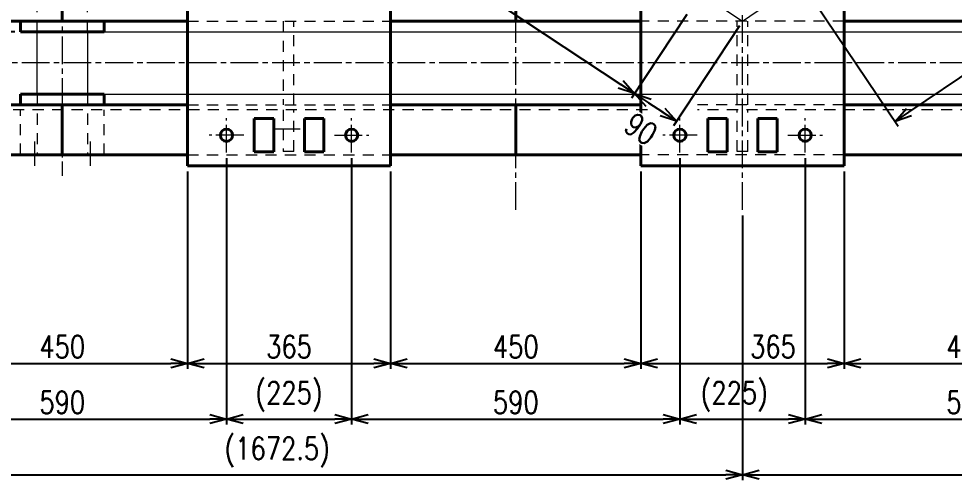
# Model space of a CAD drawing. Header units: millimetres. Extents: x 0 to 8410, y 0 to 5940.
# Drawn here: x 1335 to 3016, y 2283 to 3112 of the extents above; entities that cross this region are included whole.
import ezdxf

# ---------------------------------------------------------------- set-up
doc = ezdxf.new("R2010")
doc.units = ezdxf.units.MM
doc.header["$LTSCALE"] = 10
doc.linetypes.add('GEN7A', pattern=[7.5, 5, -0.75, 1, -0.75])
doc.linetypes.add('HIDDEN2', pattern=[3.5, 2, -1.5])
doc.layers.get('0').update_dxf_attribs({"lineweight": 20})
doc.layers.get('DEFPOINTS').update_dxf_attribs({"color": 253})
for name, color, linetype, lineweight in [('2', 5, 'Continuous', 40), ('3A', 6, 'HIDDEN2', 20), ('4', 3, 'Continuous', 13), ('5', 3, 'Continuous', 13), ('7A', 4, 'GEN7A', 13)]:
    doc.layers.add(name, color=color, linetype=linetype, lineweight=lineweight)
doc.styles.get("Standard").update_dxf_attribs({"font": 'romans.shx', "width": 0.8, "bigfont": 'extfont2.shx'})
doc.dimstyles.new('GEN-ISO$0', dxfattribs={"dimscale": 10, "dimtxt": 4, "dimasz": 3, "dimexe": 1, "dimexo": 1, "dimgap": 1, "dimtad": 3, "dimrnd": 0.01, "dimdsep": 46, "dimtxsty": 'Standard', "dimblk": 'OPEN30', "dimcen": 0, "dimclrt": 7, "dimazin": 2, "dimtp": 0.1, "dimtm": 0.1, "dimtfac": 0.6, "dimtmove": 2, "dimatfit": 3, "dimldrblk": 'OPEN30', "dimfxl": 1, "dimarcsym": 0})

# ---------------------------------------------------------------- blocks, each defined once
blk = doc.blocks.new('_Open30')
at = {"color": 0, "linetype": 'ByBlock', "lineweight": -2}
for p, q in [((-1, 0.268), (0, 0)), ((0, 0), (-1, -0.268)), ((0, 0), (-1, 0))]:
    blk.add_line(p, q, dxfattribs=at)
blk = doc.blocks.new('*D74')
at = {"layer": '5', "color": 0, "lineweight": -2, "transparency": 16777216}
for p, q in [((2635.5, 2758.8), (2635.5, 2283)), ((4265.5, 2758.8), (4265.5, 2283)), ((2665.5, 2293), (4235.5, 2293))]:
    blk.add_line(p, q, dxfattribs=at)
at = {"layer": 'DEFPOINTS', "color": 0, "transparency": 16777216}
for p in [(2635.5, 2768.8), (4265.5, 2768.8), (4265.5, 2293)]:
    blk.add_point(p, dxfattribs=at)
at = {"layer": '5', "color": 0, "lineweight": -2, "transparency": 16777216, "xscale": 30, "yscale": 30, "zscale": 30, "rotation": 180}
blk.add_blockref('_Open30', (2635.5, 2293), dxfattribs=at)
at = {"layer": '5', "color": 0, "lineweight": -2, "transparency": 16777216, "xscale": 30, "yscale": 30, "zscale": 30}
blk.add_blockref('_Open30', (4265.5, 2293), dxfattribs=at)
at = {"layer": '5', "color": 7, "transparency": 16777216, "insert": (3450.5, 2323), "char_height": 40, "attachment_point": 5}
blk.add_mtext('1630', dxfattribs=at)
blk = doc.blocks.new('*D77')
at = {"layer": '5', "color": 0, "lineweight": -2, "transparency": 16777216}
for p, q in [((963, 2857.9), (963, 2283)), ((2635.5, 2758.8), (2635.5, 2283)), ((993, 2293), (2605.5, 2293))]:
    blk.add_line(p, q, dxfattribs=at)
at = {"layer": 'DEFPOINTS', "color": 0, "transparency": 16777216}
for p in [(963, 2867.9), (2635.5, 2768.8), (2635.5, 2293)]:
    blk.add_point(p, dxfattribs=at)
at = {"layer": '5', "color": 0, "lineweight": -2, "transparency": 16777216, "xscale": 30, "yscale": 30, "zscale": 30, "rotation": 180}
blk.add_blockref('_Open30', (963, 2293), dxfattribs=at)
at = {"layer": '5', "color": 0, "lineweight": -2, "transparency": 16777216, "xscale": 30, "yscale": 30, "zscale": 30}
blk.add_blockref('_Open30', (2635.5, 2293), dxfattribs=at)
at = {"layer": '5', "color": 7, "transparency": 16777216, "insert": (1799.3, 2333.5), "char_height": 40, "attachment_point": 5}
blk.add_mtext('(1672.5)', dxfattribs=at)
blk = doc.blocks.new('*D81')
at = {"layer": '5', "color": 0, "lineweight": -2, "transparency": 16777216}
for p, q in [((2748, 2861.9), (2748, 2383)), ((3338, 2861.9), (3338, 2383)), ((2778, 2393), (3308, 2393))]:
    blk.add_line(p, q, dxfattribs=at)
at = {"layer": 'DEFPOINTS', "color": 0, "transparency": 16777216}
for p in [(2748, 2871.9), (3338, 2871.9), (3338, 2393)]:
    blk.add_point(p, dxfattribs=at)
at = {"layer": '5', "color": 0, "lineweight": -2, "transparency": 16777216, "xscale": 30, "yscale": 30, "zscale": 30, "rotation": 180}
blk.add_blockref('_Open30', (2748, 2393), dxfattribs=at)
at = {"layer": '5', "color": 0, "lineweight": -2, "transparency": 16777216, "xscale": 30, "yscale": 30, "zscale": 30}
blk.add_blockref('_Open30', (3338, 2393), dxfattribs=at)
at = {"layer": '5', "color": 7, "transparency": 16777216, "insert": (3043, 2423), "char_height": 40, "attachment_point": 5}
blk.add_mtext('590', dxfattribs=at)
blk = doc.blocks.new('*D82')
at = {"layer": '5', "color": 0, "lineweight": -2, "transparency": 16777216}
for p, q in [((1933, 2861.9), (1933, 2383)), ((2523, 2861.9), (2523, 2383)), ((1963, 2393), (2493, 2393))]:
    blk.add_line(p, q, dxfattribs=at)
at = {"layer": 'DEFPOINTS', "color": 0, "transparency": 16777216}
for p in [(1933, 2871.9), (2523, 2871.9), (2523, 2393)]:
    blk.add_point(p, dxfattribs=at)
at = {"layer": '5', "color": 0, "lineweight": -2, "transparency": 16777216, "xscale": 30, "yscale": 30, "zscale": 30, "rotation": 180}
blk.add_blockref('_Open30', (1933, 2393), dxfattribs=at)
at = {"layer": '5', "color": 0, "lineweight": -2, "transparency": 16777216, "xscale": 30, "yscale": 30, "zscale": 30}
blk.add_blockref('_Open30', (2523, 2393), dxfattribs=at)
at = {"layer": '5', "color": 7, "transparency": 16777216, "insert": (2228, 2423), "char_height": 40, "attachment_point": 5}
blk.add_mtext('590', dxfattribs=at)
blk = doc.blocks.new('*D83')
at = {"layer": '5', "color": 0, "lineweight": -2, "transparency": 16777216}
for p, q in [((1118, 2861.9), (1118, 2383)), ((1708, 2861.9), (1708, 2383)), ((1148, 2393), (1678, 2393))]:
    blk.add_line(p, q, dxfattribs=at)
at = {"layer": 'DEFPOINTS', "color": 0, "transparency": 16777216}
for p in [(1118, 2871.9), (1708, 2871.9), (1708, 2393)]:
    blk.add_point(p, dxfattribs=at)
at = {"layer": '5', "color": 0, "lineweight": -2, "transparency": 16777216, "xscale": 30, "yscale": 30, "zscale": 30, "rotation": 180}
blk.add_blockref('_Open30', (1118, 2393), dxfattribs=at)
at = {"layer": '5', "color": 0, "lineweight": -2, "transparency": 16777216, "xscale": 30, "yscale": 30, "zscale": 30}
blk.add_blockref('_Open30', (1708, 2393), dxfattribs=at)
at = {"layer": '5', "color": 7, "transparency": 16777216, "insert": (1413, 2423), "char_height": 40, "attachment_point": 5}
blk.add_mtext('590', dxfattribs=at)
blk = doc.blocks.new('*D84')
at = {"layer": '5', "color": 0, "lineweight": -2, "transparency": 16777216}
for p, q in [((1708, 2861.9), (1708, 2383)), ((1933, 2861.9), (1933, 2383)), ((1738, 2393), (1903, 2393))]:
    blk.add_line(p, q, dxfattribs=at)
at = {"layer": 'DEFPOINTS', "color": 0, "transparency": 16777216}
for p in [(1708, 2871.9), (1933, 2871.9), (1933, 2393)]:
    blk.add_point(p, dxfattribs=at)
at = {"layer": '5', "color": 0, "lineweight": -2, "transparency": 16777216, "xscale": 30, "yscale": 30, "zscale": 30, "rotation": 180}
blk.add_blockref('_Open30', (1708, 2393), dxfattribs=at)
at = {"layer": '5', "color": 0, "lineweight": -2, "transparency": 16777216, "xscale": 30, "yscale": 30, "zscale": 30}
blk.add_blockref('_Open30', (1933, 2393), dxfattribs=at)
at = {"layer": '5', "color": 7, "transparency": 16777216, "insert": (1820.5, 2433.5), "char_height": 40, "attachment_point": 5}
blk.add_mtext('(225)', dxfattribs=at)
blk = doc.blocks.new('*D85')
at = {"layer": '5', "color": 0, "lineweight": -2, "transparency": 16777216}
for p, q in [((2523, 2861.9), (2523, 2383)), ((2748, 2861.9), (2748, 2383)), ((2553, 2393), (2718, 2393))]:
    blk.add_line(p, q, dxfattribs=at)
at = {"layer": 'DEFPOINTS', "color": 0, "transparency": 16777216}
for p in [(2523, 2871.9), (2748, 2871.9), (2748, 2393)]:
    blk.add_point(p, dxfattribs=at)
at = {"layer": '5', "color": 0, "lineweight": -2, "transparency": 16777216, "xscale": 30, "yscale": 30, "zscale": 30, "rotation": 180}
blk.add_blockref('_Open30', (2523, 2393), dxfattribs=at)
at = {"layer": '5', "color": 0, "lineweight": -2, "transparency": 16777216, "xscale": 30, "yscale": 30, "zscale": 30}
blk.add_blockref('_Open30', (2748, 2393), dxfattribs=at)
at = {"layer": '5', "color": 7, "transparency": 16777216, "insert": (2620.7, 2433.5), "char_height": 40, "attachment_point": 5}
blk.add_mtext('(225)', dxfattribs=at)
blk = doc.blocks.new('*D97')
at = {"layer": '5', "color": 0, "lineweight": -2, "transparency": 16777216}
for p, q in [((2453, 2837.9), (2453, 2483)), ((2818, 2837.9), (2818, 2483)), ((2483, 2493), (2788, 2493))]:
    blk.add_line(p, q, dxfattribs=at)
at = {"layer": 'DEFPOINTS', "color": 0, "transparency": 16777216}
for p in [(2453, 2847.9), (2818, 2847.9), (2818, 2493)]:
    blk.add_point(p, dxfattribs=at)
at = {"layer": '5', "color": 0, "lineweight": -2, "transparency": 16777216, "xscale": 30, "yscale": 30, "zscale": 30, "rotation": 180}
blk.add_blockref('_Open30', (2453, 2493), dxfattribs=at)
at = {"layer": '5', "color": 0, "lineweight": -2, "transparency": 16777216, "xscale": 30, "yscale": 30, "zscale": 30}
blk.add_blockref('_Open30', (2818, 2493), dxfattribs=at)
at = {"layer": '5', "color": 7, "transparency": 16777216, "insert": (2690.2, 2523), "char_height": 40, "attachment_point": 5}
blk.add_mtext('365', dxfattribs=at)
blk = doc.blocks.new('*D98')
at = {"layer": '5', "color": 0, "lineweight": -2, "transparency": 16777216}
for p, q in [((2818, 2837.9), (2818, 2483)), ((3268, 2837.9), (3268, 2483)), ((2848, 2493), (3238, 2493))]:
    blk.add_line(p, q, dxfattribs=at)
at = {"layer": 'DEFPOINTS', "color": 0, "transparency": 16777216}
for p in [(2818, 2847.9), (3268, 2847.9), (3268, 2493)]:
    blk.add_point(p, dxfattribs=at)
at = {"layer": '5', "color": 0, "lineweight": -2, "transparency": 16777216, "xscale": 30, "yscale": 30, "zscale": 30, "rotation": 180}
blk.add_blockref('_Open30', (2818, 2493), dxfattribs=at)
at = {"layer": '5', "color": 0, "lineweight": -2, "transparency": 16777216, "xscale": 30, "yscale": 30, "zscale": 30}
blk.add_blockref('_Open30', (3268, 2493), dxfattribs=at)
at = {"layer": '5', "color": 7, "transparency": 16777216, "insert": (3043, 2523), "char_height": 40, "attachment_point": 5}
blk.add_mtext('450', dxfattribs=at)
blk = doc.blocks.new('*D99')
at = {"layer": '5', "color": 0, "lineweight": -2, "transparency": 16777216}
for p, q in [((1638, 2837.9), (1638, 2483)), ((2003, 2837.9), (2003, 2483)), ((1668, 2493), (1973, 2493))]:
    blk.add_line(p, q, dxfattribs=at)
at = {"layer": 'DEFPOINTS', "color": 0, "transparency": 16777216}
for p in [(1638, 2847.9), (2003, 2847.9), (2003, 2493)]:
    blk.add_point(p, dxfattribs=at)
at = {"layer": '5', "color": 0, "lineweight": -2, "transparency": 16777216, "xscale": 30, "yscale": 30, "zscale": 30, "rotation": 180}
blk.add_blockref('_Open30', (1638, 2493), dxfattribs=at)
at = {"layer": '5', "color": 0, "lineweight": -2, "transparency": 16777216, "xscale": 30, "yscale": 30, "zscale": 30}
blk.add_blockref('_Open30', (2003, 2493), dxfattribs=at)
at = {"layer": '5', "color": 7, "transparency": 16777216, "insert": (1820.5, 2523), "char_height": 40, "attachment_point": 5}
blk.add_mtext('365', dxfattribs=at)
blk = doc.blocks.new('*D100')
at = {"layer": '5', "color": 0, "lineweight": -2, "transparency": 16777216}
for p, q in [((2003, 2837.9), (2003, 2483)), ((2453, 2837.9), (2453, 2483)), ((2033, 2493), (2423, 2493))]:
    blk.add_line(p, q, dxfattribs=at)
at = {"layer": 'DEFPOINTS', "color": 0, "transparency": 16777216}
for p in [(2003, 2847.9), (2453, 2847.9), (2453, 2493)]:
    blk.add_point(p, dxfattribs=at)
at = {"layer": '5', "color": 0, "lineweight": -2, "transparency": 16777216, "xscale": 30, "yscale": 30, "zscale": 30, "rotation": 180}
blk.add_blockref('_Open30', (2003, 2493), dxfattribs=at)
at = {"layer": '5', "color": 0, "lineweight": -2, "transparency": 16777216, "xscale": 30, "yscale": 30, "zscale": 30}
blk.add_blockref('_Open30', (2453, 2493), dxfattribs=at)
at = {"layer": '5', "color": 7, "transparency": 16777216, "insert": (2228, 2523), "char_height": 40, "attachment_point": 5}
blk.add_mtext('450', dxfattribs=at)
blk = doc.blocks.new('*D102')
at = {"layer": '5', "color": 0, "lineweight": -2, "transparency": 16777216}
for p, q in [((1188, 2837.9), (1188, 2483)), ((1638, 2837.9), (1638, 2483)), ((1218, 2493), (1608, 2493))]:
    blk.add_line(p, q, dxfattribs=at)
at = {"layer": 'DEFPOINTS', "color": 0, "transparency": 16777216}
for p in [(1188, 2847.9), (1638, 2847.9), (1638, 2493)]:
    blk.add_point(p, dxfattribs=at)
at = {"layer": '5', "color": 0, "lineweight": -2, "transparency": 16777216, "xscale": 30, "yscale": 30, "zscale": 30, "rotation": 180}
blk.add_blockref('_Open30', (1188, 2493), dxfattribs=at)
at = {"layer": '5', "color": 0, "lineweight": -2, "transparency": 16777216, "xscale": 30, "yscale": 30, "zscale": 30}
blk.add_blockref('_Open30', (1638, 2493), dxfattribs=at)
at = {"layer": '5', "color": 7, "transparency": 16777216, "insert": (1413, 2523), "char_height": 40, "attachment_point": 5}
blk.add_mtext('450', dxfattribs=at)
blk = doc.blocks.new('*D116')
at = {"layer": '5', "color": 0, "lineweight": -2, "transparency": 16777216}
for p, q in [((4216.1, 4120.3), (4365.8, 3898.4)), ((2934.5, 2944.5), (4335.4, 3889.9)), ((2765.5, 3141.4), (2915.2, 2919.5))]:
    blk.add_line(p, q, dxfattribs=at)
at = {"layer": 'DEFPOINTS', "color": 0, "transparency": 16777216}
for p in [(4210.5, 4128.6), (4360.2, 3906.7), (2759.9, 3149.6)]:
    blk.add_point(p, dxfattribs=at)
at = {"layer": '5', "color": 0, "lineweight": -2, "transparency": 16777216, "xscale": 30, "yscale": 30, "zscale": 30}
for p, rotation in [((4360.2, 3906.7), 34.01331249991143), ((2909.7, 2927.8), 214.0133124999115)]:
    blk.add_blockref('_Open30', p, dxfattribs=dict(at, rotation=rotation))
at = {"layer": '5', "color": 7, "transparency": 16777216, "insert": (3579.5, 3416), "char_height": 40, "attachment_point": 5, "rotation": 34.0133}
blk.add_mtext('1750', dxfattribs=at)
blk = doc.blocks.new('*D124')
at = {"layer": '5', "color": 0, "lineweight": -2, "transparency": 16777216}
for p, q in [((1843.3, 3577.8), (1743.8, 3427.3)), ((1774.3, 3419.1), (2416.6, 2994.4)), ((2535.6, 3120), (2436.1, 2969.5))]:
    blk.add_line(p, q, dxfattribs=at)
at = {"layer": 'DEFPOINTS', "color": 0, "transparency": 16777216}
for p in [(1848.8, 3586.2), (2541.2, 3128.4), (2441.6, 2977.9)]:
    blk.add_point(p, dxfattribs=at)
at = {"layer": '5', "color": 0, "lineweight": -2, "transparency": 16777216, "xscale": 30, "yscale": 30, "zscale": 30}
for p, rotation in [((1749.3, 3435.7), 146.5250745053463), ((2441.6, 2977.9), 326.5250745053463)]:
    blk.add_blockref('_Open30', p, dxfattribs=dict(at, rotation=rotation))
at = {"layer": '5', "color": 7, "transparency": 16777216, "insert": (2075.6, 3255.8), "char_height": 40, "attachment_point": 5, "rotation": 326.5251}
blk.add_mtext('830', dxfattribs=at)
blk = doc.blocks.new('*D125')
at = {"layer": '5', "color": 0, "lineweight": -2, "transparency": 16777216}
for p, q in [((2535.6, 3120), (2436.1, 2969.5)), ((2630, 3099.6), (2511.2, 2919.9)), ((2466.7, 2961.3), (2491.7, 2944.8))]:
    blk.add_line(p, q, dxfattribs=at)
at = {"layer": 'DEFPOINTS', "color": 0, "transparency": 16777216}
for p in [(2541.2, 3128.4), (2635.5, 3107.9), (2516.7, 2928.2)]:
    blk.add_point(p, dxfattribs=at)
at = {"layer": '5', "color": 7, "transparency": 16777216, "insert": (2453, 2914.2), "char_height": 40, "attachment_point": 5, "rotation": 326.5251, "bg_fill": 3, "box_fill_scale": 1.1, "bg_fill_color": 256, "bg_fill_true_color": 13158600, "bg_fill_transparency": 0}
blk.add_mtext('90', dxfattribs=at)
at = {"layer": '5', "color": 0, "lineweight": -2, "transparency": 16777216, "xscale": 30, "yscale": 30, "zscale": 30}
for p, rotation in [((2441.6, 2977.9), 146.5250745053463), ((2516.7, 2928.2), 326.5250745053463)]:
    blk.add_blockref('_Open30', p, dxfattribs=dict(at, rotation=rotation))
blk = doc.blocks.new('*D189')
at = {"layer": '5', "color": 0, "lineweight": -2, "transparency": 16777216}
for p, q in [((1328, 4226.9), (1243.4, 4226.9)), ((1253.4, 4196.9), (1253.4, 3118.9)), ((1328, 3088.9), (1243.4, 3088.9))]:
    blk.add_line(p, q, dxfattribs=at)
at = {"layer": 'DEFPOINTS', "color": 0, "transparency": 16777216}
for p in [(1338, 4226.9), (1253.4, 3088.9), (1338, 3088.9)]:
    blk.add_point(p, dxfattribs=at)
at = {"layer": '5', "color": 0, "lineweight": -2, "transparency": 16777216, "xscale": 30, "yscale": 30, "zscale": 30}
for p, rotation in [((1253.4, 4226.9), 90), ((1253.4, 3088.9), 270)]:
    blk.add_blockref('_Open30', p, dxfattribs=dict(at, rotation=rotation))
at = {"layer": '5', "color": 7, "transparency": 16777216, "insert": (1223.4, 3522.4), "char_height": 40, "attachment_point": 5, "rotation": 90}
blk.add_mtext('1138±0.3', dxfattribs=at)

msp = doc.modelspace()

# ---------------------------------------------------------------- linework, layer by layer
at = {"layer": '2'}
for p, q in [((1638.0324, 2847.9217), (1638.0324, 3217.9217)), ((2003.0324, 2847.9217), (2003.0324, 3217.9217)), ((2453.0324, 2847.9217), (2453.0324, 3217.9217)), ((2818.0324, 2847.9217), (2818.0324, 3217.9217)), ((1413.0324, 3197.9217), (1413.0324, 3107.9217)), ((2228.0324, 3197.9217), (2228.0324, 3107.9217)), ((1638.0324, 3107.9217), (1188.0324, 3107.9217)), ((1338.0324, 3088.9217), (1338.0324, 3107.9217)), ((1488.0324, 3107.9217), (1488.0324, 3088.9217)), ((2453.0324, 3107.9217), (2003.0324, 3107.9217)), ((3268.0324, 3107.9217), (2818.0324, 3107.9217)), ((1488.0324, 3088.9217), (1338.0324, 3088.9217)), ((1488.0324, 2976.9217), (1338.0324, 2976.9217)), ((1338.0324, 2976.9217), (1338.0324, 2957.9217)), ((1488.0324, 2957.9217), (1488.0324, 2976.9217)), ((1638.0324, 2957.9217), (1188.0324, 2957.9217)), ((1413.0324, 2957.9217), (1413.0324, 2867.9217)), ((2453.0324, 2957.9217), (2003.0324, 2957.9217)), ((2228.0324, 2957.9217), (2228.0324, 2867.9217)), ((3268.0324, 2957.9217), (2818.0324, 2957.9217)), ((1793.0324, 2932.9217), (1758.0324, 2932.9217)), ((1758.0324, 2872.9217), (1758.0324, 2932.9217)), ((1793.0324, 2872.9217), (1793.0324, 2932.9217)), ((1848.0324, 2932.9217), (1883.0324, 2932.9217)), ((1848.0324, 2872.9217), (1848.0324, 2932.9217)), ((1883.0324, 2872.9217), (1883.0324, 2932.9217)), ((2608.0324, 2932.9217), (2573.0324, 2932.9217)), ((2573.0324, 2872.9217), (2573.0324, 2932.9217)), ((2608.0324, 2872.9217), (2608.0324, 2932.9217)), ((2663.0324, 2932.9217), (2698.0324, 2932.9217)), ((2663.0324, 2872.9217), (2663.0324, 2932.9217)), ((2698.0324, 2872.9217), (2698.0324, 2932.9217)), ((1638.0324, 2867.9217), (1188.0324, 2867.9217)), ((1793.0324, 2872.9217), (1758.0324, 2872.9217)), ((1848.0324, 2872.9217), (1883.0324, 2872.9217)), ((2453.0324, 2867.9217), (2003.0324, 2867.9217)), ((2608.0324, 2872.9217), (2573.0324, 2872.9217)), ((2663.0324, 2872.9217), (2698.0324, 2872.9217)), ((3268.0324, 2867.9217), (2818.0324, 2867.9217)), ((2003.0324, 2847.9217), (1638.0324, 2847.9217)), ((2818.0324, 2847.9217), (2453.0324, 2847.9217))]:
    msp.add_line(p, q, dxfattribs=at)
for centre in [(1708.0324, 2902.9217), (1933.0324, 2902.9217), (2523.0324, 2902.9217), (2748.0324, 2902.9217)]:
    msp.add_circle(centre, 11, dxfattribs=at)
at = {"layer": '3A'}
for p, q in [((1368.0324, 3088.9217), (1368.0324, 3197.9217)), ((1458.0324, 3088.9217), (1458.0324, 3197.9217)), ((1638.0324, 3107.9217), (2003.0324, 3107.9217)), ((1810.0324, 3107.9217), (1810.0324, 2957.9217)), ((1829.0324, 2957.9217), (1829.0324, 3107.9217)), ((2818.0324, 3107.9217), (2453.0324, 3107.9217)), ((2626.0324, 2957.9217), (2626.0324, 3107.9217)), ((2645.0324, 2957.9217), (2645.0324, 3107.9217)), ((1368.0324, 2976.9217), (1368.0324, 2867.9217)), ((1458.0324, 2976.9217), (1458.0324, 2867.9217)), ((1338.0324, 2867.9217), (1338.0324, 2948.9217)), ((1488.0324, 2867.9217), (1488.0324, 2948.9217)), ((1638.0324, 2957.9217), (2003.0324, 2957.9217)), ((1810.0324, 2948.9217), (1810.0324, 2873.9217)), ((1829.0324, 2873.9217), (1829.0324, 2948.9217)), ((2818.0324, 2957.9217), (2554.5348, 2957.9217)), ((2626.0324, 2873.9217), (2626.0324, 2948.9217)), ((2645.0324, 2873.9217), (2645.0324, 2948.9217)), ((1638.0324, 2867.9217), (2003.0324, 2867.9217)), ((1829.0324, 2873.9217), (1810.0324, 2873.9217)), ((2818.0324, 2867.9217), (2453.0324, 2867.9217)), ((2645.0324, 2873.9217), (2626.0324, 2873.9217))]:
    msp.add_line(p, q, dxfattribs=at)
at = {"layer": '4'}
for p, q in [((1368.0324, 2976.9217), (1368.0324, 3088.9217)), ((1458.0324, 3088.9217), (1458.0324, 2976.9217))]:
    msp.add_line(p, q, dxfattribs=at)
at = {"layer": '7A'}
for p, q in [((2228.0324, 2768.832), (2228.0324, 4547.7253)), ((2635.5324, 2768.832), (2635.5324, 4547.7253)), ((1413.0324, 4505.7456), (1413.0324, 2830.225)), ((972.0324, 4207.9217), (2635.5324, 3107.9217)), ((2635.5324, 3107.9217), (4265.5324, 4207.9217)), ((1708.0324, 2871.9217), (1708.0324, 2933.9217)), ((1933.0324, 2871.9217), (1933.0324, 2933.9217)), ((2523.0324, 2871.9217), (2523.0324, 2933.9217)), ((2748.0324, 2871.9217), (2748.0324, 2933.9217)), ((1840.4356, 2913.9217), (1793.8682, 2913.9217)), ((1739.0324, 2902.9217), (1677.0324, 2902.9217)), ((1902.0324, 2902.9217), (1964.0324, 2902.9217)), ((2554.0324, 2902.9217), (2492.0324, 2902.9217)), ((2717.0324, 2902.9217), (2779.0324, 2902.9217)), ((1363.0324, 2892.0469), (1363.0324, 2848.0469)), ((1463.0324, 2892.0469), (1463.0324, 2848.0469))]:
    msp.add_line(p, q, dxfattribs=at)

# ---------------------------------------------------------------- dimensions: what is measured, and where the dimension line sits
at = {"layer": '5'}
for base, p1, p2, angle, override, picture, middle in [((1253.4137, 3088.9217), (1338.0324, 4226.9217), (1338.0324, 3088.9217), 90, {"dimscale": 10, "dimgap": 1, "dimtol": 1, "dimlim": 0, "dimtp": 0.3, "dimtm": 0.3, "dimtfac": 1, "dimtmove": 1}, '*D189', (1253.4137, 3522.3839)), ((4360.2416, 3906.6891), (2759.9209, 3149.6406), (4210.5092, 4128.5652), 34.0133125, {"dimscale": 10, "dimtmove": 1}, '*D116', (3596.3043, 3391.1486)), ((2441.6324, 2977.8619), (1848.8303, 3586.1735), (2541.1559, 3128.3687), 326.5250745, {"dimscale": 10, "dimtmove": 1}, '*D124', (2059.0936, 3230.8181))]:
    dim = msp.add_linear_dim(base=base, p1=p1, p2=p2, angle=angle, dimstyle='GEN-ISO$0', override=override, dxfattribs=at)
    dim.commit()
    dim.dimension.update_dxf_attribs({"geometry": picture, "text_midpoint": middle, "dimtype": 160})
for base, p1, p2, picture, middle in [((2635.5324, 2292.9759), (963.0324, 2867.9217), (2635.5324, 2768.832), '*D77', (1799.2824, 2333.4521)), ((1933.0324, 2392.9759), (1708.0324, 2871.9217), (1933.0324, 2871.9217), '*D84', (1820.5324, 2433.4521))]:
    dim = msp.add_linear_dim(base=base, p1=p1, p2=p2, text='(<>)', dimstyle='GEN-ISO$0', override={"dimscale": 10, "dimtmove": 1}, dxfattribs=at)
    dim.commit()
    dim.dimension.update_dxf_attribs({"geometry": picture, "text_midpoint": middle})
for base, p1, p2, picture, middle in [((1708.0324, 2392.9759), (1118.0324, 2871.9217), (1708.0324, 2871.9217), '*D83', (1413.0324, 2422.9759)), ((2523.0324, 2392.9759), (1933.0324, 2871.9217), (2523.0324, 2871.9217), '*D82', (2228.0324, 2422.9759)), ((3338.0324, 2392.9759), (2748.0324, 2871.9217), (3338.0324, 2871.9217), '*D81', (3043.0324, 2422.9759)), ((1638.0324, 2492.9759), (1188.0324, 2847.9217), (1638.0324, 2847.9217), '*D102', (1413.0324, 2522.9759)), ((2003.0324, 2492.9759), (1638.0324, 2847.9217), (2003.0324, 2847.9217), '*D99', (1820.5324, 2522.9759)), ((2453.0324, 2492.9759), (2003.0324, 2847.9217), (2453.0324, 2847.9217), '*D100', (2228.0324, 2522.9759)), ((3268.0324, 2492.9759), (2818.0324, 2847.9217), (3268.0324, 2847.9217), '*D98', (3043.0324, 2522.9759)), ((4265.5324, 2292.9759), (2635.5324, 2768.832), (4265.5324, 2768.832), '*D74', (3450.5324, 2322.9759))]:
    dim = msp.add_linear_dim(base=base, p1=p1, p2=p2, dimstyle='GEN-ISO$0', override={"dimscale": 10, "dimtmove": 1}, dxfattribs=at)
    dim.commit()
    dim.dimension.update_dxf_attribs({"geometry": picture, "text_midpoint": middle})
dim = msp.add_linear_dim(base=(2748.0324, 2392.9759), p1=(2523.0324, 2871.9217), p2=(2748.0324, 2871.9217), text='(<>)', dimstyle='GEN-ISO$0', override={"dimscale": 10, "dimtmove": 1}, dxfattribs=at)
dim.commit()
dim.dimension.update_dxf_attribs({"geometry": '*D85', "text_midpoint": (2620.6575, 2392.9759), "dimtype": 160})
dim = msp.add_linear_dim(base=(2818.0324, 2492.9759), p1=(2453.0324, 2847.9217), p2=(2818.0324, 2847.9217), dimstyle='GEN-ISO$0', override={"dimscale": 10, "dimtmove": 1}, dxfattribs=at)
dim.commit()
dim.dimension.update_dxf_attribs({"geometry": '*D97', "text_midpoint": (2690.2339, 2492.9759), "dimtype": 160})

# ---------------------------------------------------------------- next in the draw order: dimensions: what is measured, and where the dimension line sits
dim = msp.add_linear_dim(base=(2516.7038, 2928.2205), p1=(2541.1559, 3128.3687), p2=(2635.5324, 3107.9217), angle=326.5250745, dimstyle='GEN-ISO$0', override={"dimtfill": 1}, dxfattribs=at)
dim.commit()
dim.dimension.update_dxf_attribs({"geometry": '*D125', "text_midpoint": (2453.0324, 2914.2012), "dimtype": 160})

# ---------------------------------------------------------------- next in the draw order: linework, layer by layer
at = {"layer": '3A'}
for p, q in [((2464.6237, 2948.9217), (972.0324, 2948.9217)), ((4097.4373, 2948.9217), (2554.5348, 2948.9217))]:
    msp.add_line(p, q, dxfattribs=at)
at = {"layer": '5'}
for p, q in [((1488.0324, 3088.9217), (3375.5324, 3088.9217)), ((1488.0324, 2976.9217), (3375.5324, 2976.9217))]:
    msp.add_line(p, q, dxfattribs=at)
at = {"layer": '7A'}
msp.add_line((4990.155, 3032.9217), (913.3786, 3032.9217), dxfattribs=at)

doc.saveas('drawing.dxf')
